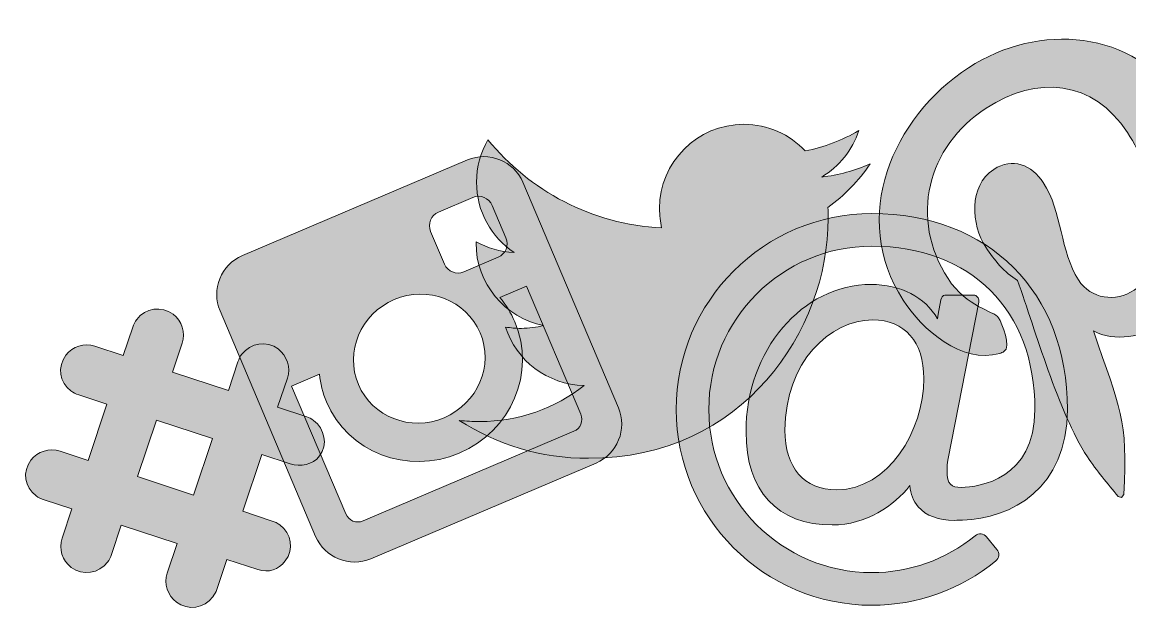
# Model space of a CAD drawing. Header units: inches. Extents: x 42 to 596, y -579 to -240.
# Drawn here: x 82.4 to 179.6, y -576.5 to -524.9 of the extents above; entities that cross this region are included whole.
import ezdxf

# ---------------------------------------------------------------- set-up
doc = ezdxf.new("R2010")
doc.units = ezdxf.units.IN
doc.header["$MEASUREMENT"] = 0
doc.layers.add('Layer 1', color=7, linetype='Continuous')

# ---------------------------------------------------------------- blocks, each defined once
blk = doc.blocks.new('block 32')
at = {"layer": 'Layer 1', "true_color": 0x49c1c4}
h = blk.add_hatch(color=133, dxfattribs=at)
h.dxf.hatch_style = 2
edge = h.paths.add_edge_path()
edge.add_spline(control_points=[(165.423, -528.895), (171.575, -524.9), (179.926, -525.493), (184.138, -531.978), (188.095, -538.071), (189.37, -546.854), (182.434, -551.357), (180.788, -552.426), (178.176, -552.953), (176.381, -551.946), (178.722, -558.811), (179.412, -559.615), (179.046, -566.26), (179.046, -566.26), (178.836, -566.535), (178.836, -566.535), (178.836, -566.535), (178.533, -566.454), (178.533, -566.454), (177.614, -565.297), (176.648, -564.196), (175.847, -562.962), (173.251, -558.965), (171.339, -551.988), (169.721, -547.524), (168.583, -546.843), (167.657, -545.718), (166.944, -544.621), (165.659, -542.642), (165.402, -539.243), (167.635, -537.792), (169.281, -536.724), (170.977, -537.405), (171.982, -538.954), (173.636, -541.501), (173.464, -545.01), (175.067, -547.479), (176.162, -549.164), (178.316, -549.436), (179.943, -548.38), (184.449, -545.453), (181.616, -538.046), (179.364, -534.578), (176.348, -529.934), (171.415, -529.544), (166.968, -532.432), (161.795, -535.791), (160.216, -542.109), (163.625, -547.36), (165.267, -549.888), (167.654, -550.176), (168.049, -550.783), (168.38, -551.293), (169.178, -553.337), (168.532, -553.757), (168.434, -553.82), (168.271, -553.87), (168.16, -553.915), (164.811, -554.892), (161.363, -551.811), (159.696, -549.243), (155.001, -542.014), (158.722, -533.246), (165.423, -528.895)], knot_values=[0, 0, 0, 0, 1, 1, 1, 2, 2, 2, 3, 3, 3, 4, 4, 4, 5, 5, 5, 6, 6, 6, 7, 7, 7, 8, 8, 8, 9, 9, 9, 10, 10, 10, 11, 11, 11, 12, 12, 12, 13, 13, 13, 14, 14, 14, 15, 15, 15, 16, 16, 16, 17, 17, 17, 18, 18, 18, 19, 19, 19, 20, 20, 20, 21, 21, 21, 21], degree=3, periodic=1)
at = {"layer": 'Layer 1', "lineweight": 0}
blk.add_open_spline([(165.423, -528.895), (171.575, -524.9), (179.926, -525.493), (184.138, -531.978), (188.095, -538.071), (189.37, -546.854), (182.434, -551.357), (180.788, -552.426), (178.176, -552.953), (176.381, -551.946), (178.722, -558.811), (179.412, -559.615), (179.046, -566.26), (179.046, -566.26), (178.836, -566.535), (178.836, -566.535), (178.836, -566.535), (178.533, -566.454), (178.533, -566.454), (177.614, -565.297), (176.648, -564.196), (175.847, -562.962), (173.251, -558.965), (171.339, -551.988), (169.721, -547.524), (168.583, -546.843), (167.657, -545.718), (166.944, -544.621), (165.659, -542.642), (165.402, -539.243), (167.635, -537.792), (169.281, -536.724), (170.977, -537.405), (171.982, -538.954), (173.636, -541.501), (173.464, -545.01), (175.067, -547.479), (176.162, -549.164), (178.316, -549.436), (179.943, -548.38), (184.449, -545.453), (181.616, -538.046), (179.364, -534.578), (176.348, -529.934), (171.415, -529.544), (166.968, -532.432), (161.795, -535.791), (160.216, -542.109), (163.625, -547.36), (165.267, -549.888), (167.654, -550.176), (168.049, -550.783), (168.38, -551.293), (169.178, -553.337), (168.532, -553.757), (168.434, -553.82), (168.271, -553.87), (168.16, -553.915), (164.811, -554.892), (161.363, -551.811), (159.696, -549.243), (155.001, -542.014), (158.722, -533.246), (165.423, -528.895)], degree=3, knots=[0, 0, 0, 0, 1, 1, 1, 2, 2, 2, 3, 3, 3, 4, 4, 4, 5, 5, 5, 6, 6, 6, 7, 7, 7, 8, 8, 8, 9, 9, 9, 10, 10, 10, 11, 11, 11, 12, 12, 12, 13, 13, 13, 14, 14, 14, 15, 15, 15, 16, 16, 16, 17, 17, 17, 18, 18, 18, 19, 19, 19, 20, 20, 20, 21, 21, 21, 21], dxfattribs=at)
blk = doc.blocks.new('block 31')
at = {"layer": 'Layer 1'}
blk.add_blockref('block 32', (0, 0), dxfattribs=at)
blk = doc.blocks.new('block 33')
at = {"layer": 'Layer 1', "true_color": 0x5d5d5d}
h = blk.add_hatch(color=251, dxfattribs=at)
h.dxf.hatch_style = 2
edge = h.paths.add_edge_path()
edge.add_spline(control_points=[(164.899, -568.513), (164.609, -568.513), (164.498, -568.535), (164.185, -568.535), (162.799, -568.535), (161.705, -568.133), (161.012, -567.351), (160.588, -566.859), (160.342, -566.234), (160.275, -565.497), (158.89, -567.239), (156.478, -568.937), (153.462, -568.937), (148.659, -568.937), (145.912, -565.966), (145.912, -560.783), (145.912, -553.657), (150.848, -547.871), (156.88, -547.871), (159.494, -547.871), (161.593, -548.988), (162.71, -550.887), (162.71, -550.887), (162.755, -550.463), (162.755, -550.463), (162.755, -550.463), (163, -549.212), (163, -549.212), (163.023, -549.033), (163.179, -548.81), (163.335, -548.81), (163.335, -548.81), (165.972, -548.81), (165.972, -548.81), (166.083, -548.81), (166.195, -548.966), (166.262, -549.056), (166.329, -549.122), (166.352, -549.301), (166.329, -549.413), (166.329, -549.413), (163.648, -563.129), (163.648, -563.129), (163.559, -563.553), (163.537, -563.889), (163.537, -564.201), (163.537, -565.407), (163.894, -565.653), (164.81, -565.653), (166.329, -565.608), (171.244, -564.982), (171.244, -558.817), (171.244, -550.128), (165.637, -544.521), (156.947, -544.521), (149.061, -544.521), (142.65, -550.932), (142.65, -558.817), (142.65, -566.703), (149.061, -573.114), (156.947, -573.114), (160.23, -573.114), (163.447, -571.975), (165.994, -569.897), (166.307, -569.629), (166.753, -569.674), (167, -569.986), (167, -569.986), (167.915, -571.081), (167.915, -571.081), (168.027, -571.238), (168.094, -571.416), (168.072, -571.617), (168.049, -571.796), (167.96, -571.975), (167.803, -572.109), (164.765, -574.589), (160.901, -575.974), (156.947, -575.974), (147.498, -575.974), (139.791, -568.267), (139.791, -558.817), (139.791, -549.368), (147.498, -541.661), (156.947, -541.661), (167.2, -541.661), (174.103, -548.563), (174.103, -558.817), (174.103, -565.765), (169.144, -568.379), (164.899, -568.513)], knot_values=[0, 0, 0, 0, 1, 1, 1, 2, 2, 2, 3, 3, 3, 4, 4, 4, 5, 5, 5, 6, 6, 6, 7, 7, 7, 8, 8, 8, 9, 9, 9, 10, 10, 10, 11, 11, 11, 12, 12, 12, 13, 13, 13, 14, 14, 14, 15, 15, 15, 16, 16, 16, 17, 17, 17, 18, 18, 18, 19, 19, 19, 20, 20, 20, 21, 21, 21, 22, 22, 22, 23, 23, 23, 24, 24, 24, 25, 25, 25, 26, 26, 26, 27, 27, 27, 28, 28, 28, 29, 29, 29, 30, 30, 30, 30], degree=3, periodic=1)
edge = h.paths.add_edge_path()
edge.add_spline(control_points=[(157.014, -550.977), (153.306, -550.977), (149.329, -554.662), (149.329, -560.627), (149.329, -563.955), (150.982, -565.854), (153.886, -565.854), (158.376, -565.854), (161.504, -560.716), (161.504, -556.114), (161.504, -552.897), (159.829, -550.977), (157.014, -550.977)], knot_values=[0, 0, 0, 0, 1, 1, 1, 2, 2, 2, 3, 3, 3, 4, 4, 4, 4], degree=3, periodic=1)
at = {"layer": 'Layer 1', "lineweight": 0}
for points, knots in [([(164.899, -568.513), (164.609, -568.513), (164.498, -568.535), (164.185, -568.535), (162.799, -568.535), (161.705, -568.133), (161.012, -567.351), (160.588, -566.859), (160.342, -566.234), (160.275, -565.497), (158.89, -567.239), (156.478, -568.937), (153.462, -568.937), (148.659, -568.937), (145.912, -565.966), (145.912, -560.783), (145.912, -553.657), (150.848, -547.871), (156.88, -547.871), (159.494, -547.871), (161.593, -548.988), (162.71, -550.887), (162.71, -550.887), (162.755, -550.463), (162.755, -550.463), (162.755, -550.463), (163, -549.212), (163, -549.212), (163.023, -549.033), (163.179, -548.81), (163.335, -548.81), (163.335, -548.81), (165.972, -548.81), (165.972, -548.81), (166.083, -548.81), (166.195, -548.966), (166.262, -549.056), (166.329, -549.122), (166.352, -549.301), (166.329, -549.413), (166.329, -549.413), (163.648, -563.129), (163.648, -563.129), (163.559, -563.553), (163.537, -563.889), (163.537, -564.201), (163.537, -565.407), (163.894, -565.653), (164.81, -565.653), (166.329, -565.608), (171.244, -564.982), (171.244, -558.817), (171.244, -550.128), (165.637, -544.521), (156.947, -544.521), (149.061, -544.521), (142.65, -550.932), (142.65, -558.817), (142.65, -566.703), (149.061, -573.114), (156.947, -573.114), (160.23, -573.114), (163.447, -571.975), (165.994, -569.897), (166.307, -569.629), (166.753, -569.674), (167, -569.986), (167, -569.986), (167.915, -571.081), (167.915, -571.081), (168.027, -571.238), (168.094, -571.416), (168.072, -571.617), (168.049, -571.796), (167.96, -571.975), (167.803, -572.109), (164.765, -574.589), (160.901, -575.974), (156.947, -575.974), (147.498, -575.974), (139.791, -568.267), (139.791, -558.817), (139.791, -549.368), (147.498, -541.661), (156.947, -541.661), (167.2, -541.661), (174.103, -548.563), (174.103, -558.817), (174.103, -565.765), (169.144, -568.379), (164.899, -568.513)], [0, 0, 0, 0, 1, 1, 1, 2, 2, 2, 3, 3, 3, 4, 4, 4, 5, 5, 5, 6, 6, 6, 7, 7, 7, 8, 8, 8, 9, 9, 9, 10, 10, 10, 11, 11, 11, 12, 12, 12, 13, 13, 13, 14, 14, 14, 15, 15, 15, 16, 16, 16, 17, 17, 17, 18, 18, 18, 19, 19, 19, 20, 20, 20, 21, 21, 21, 22, 22, 22, 23, 23, 23, 24, 24, 24, 25, 25, 25, 26, 26, 26, 27, 27, 27, 28, 28, 28, 29, 29, 29, 30, 30, 30, 30]), ([(157.014, -550.977), (153.306, -550.977), (149.329, -554.662), (149.329, -560.627), (149.329, -563.955), (150.982, -565.854), (153.886, -565.854), (158.376, -565.854), (161.504, -560.716), (161.504, -556.114), (161.504, -552.897), (159.829, -550.977), (157.014, -550.977)], [0, 0, 0, 0, 1, 1, 1, 2, 2, 2, 3, 3, 3, 4, 4, 4, 4])]:
    blk.add_open_spline(points, degree=3, knots=knots, dxfattribs=at)
blk = doc.blocks.new('block 35')
at = {"layer": 'Layer 1', "true_color": 0xe27d35}
h = blk.add_hatch(color=23, dxfattribs=at)
h.dxf.hatch_style = 2
edge = h.paths.add_edge_path()
edge.add_spline(control_points=[(153.096, -541.137), (153.118, -541.456), (153.118, -541.776), (153.118, -542.097), (153.118, -551.856), (145.689, -563.103), (132.112, -563.103), (127.929, -563.103), (124.043, -561.891), (120.775, -559.788), (121.369, -559.856), (121.94, -559.88), (122.558, -559.88), (126.009, -559.88), (129.187, -558.714), (131.724, -556.726), (128.478, -556.656), (125.758, -554.531), (124.821, -551.605), (125.278, -551.674), (125.735, -551.72), (126.215, -551.72), (126.878, -551.72), (127.541, -551.628), (128.158, -551.468), (124.775, -550.782), (122.238, -547.811), (122.238, -544.222), (122.238, -544.199), (122.238, -544.153), (122.238, -544.131), (123.221, -544.68), (124.363, -545.022), (125.575, -545.067), (123.586, -543.742), (122.283, -541.479), (122.283, -538.919), (122.283, -537.548), (122.649, -536.29), (123.289, -535.193), (126.923, -539.674), (132.386, -542.6), (138.512, -542.919), (138.398, -542.371), (138.33, -541.799), (138.33, -541.228), (138.33, -537.159), (141.621, -533.845), (145.712, -533.845), (147.838, -533.845), (149.758, -534.736), (151.107, -536.176), (152.775, -535.856), (154.375, -535.239), (155.792, -534.394), (155.244, -536.107), (154.079, -537.548), (152.547, -538.462), (154.033, -538.302), (155.473, -537.891), (156.798, -537.319), (155.792, -538.782), (154.536, -540.085), (153.096, -541.137)], knot_values=[0, 0, 0, 0, 1, 1, 1, 2, 2, 2, 3, 3, 3, 4, 4, 4, 5, 5, 5, 6, 6, 6, 7, 7, 7, 8, 8, 8, 9, 9, 9, 10, 10, 10, 11, 11, 11, 12, 12, 12, 13, 13, 13, 14, 14, 14, 15, 15, 15, 16, 16, 16, 17, 17, 17, 18, 18, 18, 19, 19, 19, 20, 20, 20, 21, 21, 21, 21], degree=3, periodic=1)
at = {"layer": 'Layer 1', "lineweight": 0}
blk.add_open_spline([(153.096, -541.137), (153.118, -541.456), (153.118, -541.776), (153.118, -542.097), (153.118, -551.856), (145.689, -563.103), (132.112, -563.103), (127.929, -563.103), (124.043, -561.891), (120.775, -559.788), (121.369, -559.856), (121.94, -559.88), (122.558, -559.88), (126.009, -559.88), (129.187, -558.714), (131.724, -556.726), (128.478, -556.656), (125.758, -554.531), (124.821, -551.605), (125.278, -551.674), (125.735, -551.72), (126.215, -551.72), (126.878, -551.72), (127.541, -551.628), (128.158, -551.468), (124.775, -550.782), (122.238, -547.811), (122.238, -544.222), (122.238, -544.199), (122.238, -544.153), (122.238, -544.131), (123.221, -544.68), (124.363, -545.022), (125.575, -545.067), (123.586, -543.742), (122.283, -541.479), (122.283, -538.919), (122.283, -537.548), (122.649, -536.29), (123.289, -535.193), (126.923, -539.674), (132.386, -542.6), (138.512, -542.919), (138.398, -542.371), (138.33, -541.799), (138.33, -541.228), (138.33, -537.159), (141.621, -533.845), (145.712, -533.845), (147.838, -533.845), (149.758, -534.736), (151.107, -536.176), (152.775, -535.856), (154.375, -535.239), (155.792, -534.394), (155.244, -536.107), (154.079, -537.548), (152.547, -538.462), (154.033, -538.302), (155.473, -537.891), (156.798, -537.319), (155.792, -538.782), (154.536, -540.085), (153.096, -541.137)], degree=3, knots=[0, 0, 0, 0, 1, 1, 1, 2, 2, 2, 3, 3, 3, 4, 4, 4, 5, 5, 5, 6, 6, 6, 7, 7, 7, 8, 8, 8, 9, 9, 9, 10, 10, 10, 11, 11, 11, 12, 12, 12, 13, 13, 13, 14, 14, 14, 15, 15, 15, 16, 16, 16, 17, 17, 17, 18, 18, 18, 19, 19, 19, 20, 20, 20, 21, 21, 21, 21], dxfattribs=at)
blk = doc.blocks.new('block 34')
at = {"layer": 'Layer 1'}
blk.add_blockref('block 35', (0, 0), dxfattribs=at)
blk = doc.blocks.new('block 36')
at = {"layer": 'Layer 1', "true_color": 0x49c1c4}
h = blk.add_hatch(color=133, dxfattribs=at)
h.dxf.hatch_style = 2
edge = h.paths.add_edge_path()
edge.add_spline(control_points=[(134.729, -558.669), (135.522, -560.536), (134.636, -562.729), (132.77, -563.521), (132.77, -563.521), (113.023, -571.902), (113.023, -571.902), (111.156, -572.695), (108.964, -571.81), (108.172, -569.942), (108.172, -569.942), (99.79, -550.196), (99.79, -550.196), (98.997, -548.329), (99.883, -546.138), (101.75, -545.345), (101.75, -545.345), (121.496, -536.964), (121.496, -536.964), (123.363, -536.171), (125.555, -537.056), (126.348, -538.923), (126.348, -538.923), (134.729, -558.669), (134.729, -558.669)], knot_values=[0, 0, 0, 0, 1, 1, 1, 2, 2, 2, 3, 3, 3, 4, 4, 4, 5, 5, 5, 6, 6, 6, 7, 7, 7, 8, 8, 8, 8], degree=3, periodic=1)
edge = h.paths.add_edge_path()
edge.add_spline(control_points=[(126.664, -548.033), (126.664, -548.033), (124.33, -549.023), (124.33, -549.023), (124.855, -549.638), (125.307, -550.363), (125.637, -551.142), (127.516, -555.568), (125.335, -560.718), (120.771, -562.656), (116.223, -564.586), (111.004, -562.577), (109.125, -558.15), (108.795, -557.372), (108.585, -556.544), (108.509, -555.739), (108.509, -555.739), (106.071, -556.774), (106.071, -556.774), (106.071, -556.774), (110.827, -567.979), (110.827, -567.979), (111.076, -568.566), (111.742, -568.835), (112.33, -568.585), (112.33, -568.585), (130.813, -560.739), (130.813, -560.739), (131.401, -560.49), (131.669, -559.825), (131.419, -559.237), (131.419, -559.237), (126.664, -548.033), (126.664, -548.033)], knot_values=[0, 0, 0, 0, 1, 1, 1, 2, 2, 2, 3, 3, 3, 4, 4, 4, 5, 5, 5, 6, 6, 6, 7, 7, 7, 8, 8, 8, 9, 9, 9, 10, 10, 10, 11, 11, 11, 11], degree=3, periodic=1)
edge = h.paths.add_edge_path()
edge.add_spline(control_points=[(115.06, -549.203), (112.121, -550.451), (110.719, -553.781), (111.93, -556.634), (113.141, -559.486), (116.51, -560.791), (119.449, -559.543), (122.406, -558.288), (123.809, -554.958), (122.598, -552.105), (121.387, -549.253), (118.017, -547.948), (115.06, -549.203)], knot_values=[0, 0, 0, 0, 1, 1, 1, 2, 2, 2, 3, 3, 3, 4, 4, 4, 4], degree=3, periodic=1)
edge = h.paths.add_edge_path()
edge.add_spline(control_points=[(123.654, -540.944), (123.375, -540.287), (122.612, -539.979), (121.955, -540.257), (121.955, -540.257), (118.947, -541.534), (118.947, -541.534), (118.29, -541.813), (117.981, -542.577), (118.26, -543.234), (118.26, -543.234), (119.472, -546.087), (119.472, -546.087), (119.75, -546.744), (120.514, -547.053), (121.171, -546.773), (121.171, -546.773), (124.179, -545.496), (124.179, -545.496), (124.836, -545.218), (125.145, -544.454), (124.866, -543.797), (124.866, -543.797), (123.654, -540.944), (123.654, -540.944)], knot_values=[0, 0, 0, 0, 1, 1, 1, 2, 2, 2, 3, 3, 3, 4, 4, 4, 5, 5, 5, 6, 6, 6, 7, 7, 7, 8, 8, 8, 8], degree=3, periodic=1)
at = {"layer": 'Layer 1', "lineweight": 0}
for points, knots in [([(134.729, -558.669), (135.522, -560.536), (134.636, -562.729), (132.77, -563.521), (132.77, -563.521), (113.023, -571.902), (113.023, -571.902), (111.156, -572.695), (108.964, -571.81), (108.172, -569.942), (108.172, -569.942), (99.79, -550.196), (99.79, -550.196), (98.997, -548.329), (99.883, -546.138), (101.75, -545.345), (101.75, -545.345), (121.496, -536.964), (121.496, -536.964), (123.363, -536.171), (125.555, -537.056), (126.348, -538.923), (126.348, -538.923), (134.729, -558.669), (134.729, -558.669)], [0, 0, 0, 0, 1, 1, 1, 2, 2, 2, 3, 3, 3, 4, 4, 4, 5, 5, 5, 6, 6, 6, 7, 7, 7, 8, 8, 8, 8]), ([(123.654, -540.944), (123.375, -540.287), (122.612, -539.979), (121.955, -540.257), (121.955, -540.257), (118.947, -541.534), (118.947, -541.534), (118.29, -541.813), (117.981, -542.577), (118.26, -543.234), (118.26, -543.234), (119.472, -546.087), (119.472, -546.087), (119.75, -546.744), (120.514, -547.053), (121.171, -546.773), (121.171, -546.773), (124.179, -545.496), (124.179, -545.496), (124.836, -545.218), (125.145, -544.454), (124.866, -543.797), (124.866, -543.797), (123.654, -540.944), (123.654, -540.944)], [0, 0, 0, 0, 1, 1, 1, 2, 2, 2, 3, 3, 3, 4, 4, 4, 5, 5, 5, 6, 6, 6, 7, 7, 7, 8, 8, 8, 8]), ([(126.664, -548.033), (126.664, -548.033), (124.33, -549.023), (124.33, -549.023), (124.855, -549.638), (125.307, -550.363), (125.637, -551.142), (127.516, -555.568), (125.335, -560.718), (120.771, -562.656), (116.223, -564.586), (111.004, -562.577), (109.125, -558.15), (108.795, -557.372), (108.585, -556.544), (108.509, -555.739), (108.509, -555.739), (106.071, -556.774), (106.071, -556.774), (106.071, -556.774), (110.827, -567.979), (110.827, -567.979), (111.076, -568.566), (111.742, -568.835), (112.33, -568.585), (112.33, -568.585), (130.813, -560.739), (130.813, -560.739), (131.401, -560.49), (131.669, -559.825), (131.419, -559.237), (131.419, -559.237), (126.664, -548.033), (126.664, -548.033)], [0, 0, 0, 0, 1, 1, 1, 2, 2, 2, 3, 3, 3, 4, 4, 4, 5, 5, 5, 6, 6, 6, 7, 7, 7, 8, 8, 8, 9, 9, 9, 10, 10, 10, 11, 11, 11, 11]), ([(115.06, -549.203), (112.121, -550.451), (110.719, -553.781), (111.93, -556.634), (113.141, -559.486), (116.51, -560.791), (119.449, -559.543), (122.406, -558.288), (123.809, -554.958), (122.598, -552.105), (121.387, -549.253), (118.017, -547.948), (115.06, -549.203)], [0, 0, 0, 0, 1, 1, 1, 2, 2, 2, 3, 3, 3, 4, 4, 4, 4])]:
    blk.add_open_spline(points, degree=3, knots=knots, dxfattribs=at)
blk = doc.blocks.new('block 37')
at = {"layer": 'Layer 1', "true_color": 0x5d5d5d}
h = blk.add_hatch(color=251, dxfattribs=at)
h.dxf.hatch_style = 2
edge = h.paths.add_edge_path()
edge.add_spline(control_points=[(105.51, -572.091), (104.903, -572.896), (104.062, -573.148), (103.108, -572.844), (103.108, -572.844), (100.387, -571.956), (100.387, -571.956), (100.387, -571.956), (99.508, -574.587), (99.508, -574.587), (99.428, -574.822), (99.302, -575.043), (99.151, -575.244), (98.402, -576.238), (96.972, -576.461), (95.978, -575.713), (95.186, -575.115), (94.851, -574.094), (95.169, -573.15), (95.169, -573.15), (96.04, -570.554), (96.04, -570.554), (96.04, -570.554), (91.137, -568.949), (91.137, -568.949), (91.137, -568.949), (90.274, -571.533), (90.274, -571.533), (90.195, -571.769), (90.081, -571.999), (89.929, -572.2), (89.19, -573.181), (87.75, -573.417), (86.745, -572.658), (85.952, -572.062), (85.63, -571.05), (85.947, -570.105), (85.947, -570.105), (86.801, -567.535), (86.801, -567.535), (86.801, -567.535), (84.374, -566.751), (84.374, -566.751), (84.125, -566.662), (83.874, -566.551), (83.66, -566.391), (82.641, -565.623), (82.442, -564.29), (83.21, -563.271), (83.797, -562.491), (84.832, -562.167), (85.763, -562.475), (85.763, -562.475), (88.227, -563.286), (88.227, -563.286), (88.227, -563.286), (89.873, -558.354), (89.873, -558.354), (89.873, -558.354), (87.399, -557.556), (87.399, -557.556), (87.151, -557.467), (86.921, -557.354), (86.72, -557.201), (85.714, -556.443), (85.512, -555.088), (86.27, -554.082), (86.857, -553.303), (87.891, -552.978), (88.823, -553.285), (88.823, -553.285), (91.3, -554.106), (91.3, -554.106), (91.3, -554.106), (92.14, -551.604), (92.14, -551.604), (92.219, -551.368), (92.333, -551.139), (92.484, -550.938), (93.233, -549.943), (94.664, -549.721), (95.67, -550.479), (96.462, -551.076), (96.784, -552.087), (96.467, -553.031), (96.467, -553.031), (95.629, -555.555), (95.629, -555.555), (95.629, -555.555), (100.524, -557.173), (100.524, -557.173), (100.524, -557.173), (101.361, -554.648), (101.361, -554.648), (101.44, -554.413), (101.554, -554.184), (101.706, -553.982), (102.455, -552.988), (103.898, -552.774), (104.89, -553.523), (105.683, -554.12), (106.008, -555.153), (105.701, -556.086), (105.701, -556.086), (104.841, -558.612), (104.841, -558.612), (104.841, -558.612), (107.401, -559.456), (107.401, -559.456), (107.613, -559.538), (107.809, -559.646), (107.998, -559.788), (108.979, -560.527), (109.271, -561.892), (108.513, -562.897), (107.925, -563.678), (106.829, -563.877), (105.945, -563.585), (105.945, -563.585), (103.458, -562.775), (103.458, -562.775), (103.458, -562.775), (101.785, -567.745), (101.785, -567.745), (101.785, -567.745), (104.377, -568.595), (104.377, -568.595), (104.614, -568.674), (104.844, -568.788), (105.032, -568.931), (106.063, -569.707), (106.287, -571.06), (105.51, -572.091)], knot_values=[0, 0, 0, 0, 1, 1, 1, 2, 2, 2, 3, 3, 3, 4, 4, 4, 5, 5, 5, 6, 6, 6, 7, 7, 7, 8, 8, 8, 9, 9, 9, 10, 10, 10, 11, 11, 11, 12, 12, 12, 13, 13, 13, 14, 14, 14, 15, 15, 15, 16, 16, 16, 17, 17, 17, 18, 18, 18, 19, 19, 19, 20, 20, 20, 21, 21, 21, 22, 22, 22, 23, 23, 23, 24, 24, 24, 25, 25, 25, 26, 26, 26, 27, 27, 27, 28, 28, 28, 29, 29, 29, 30, 30, 30, 31, 31, 31, 32, 32, 32, 33, 33, 33, 34, 34, 34, 35, 35, 35, 36, 36, 36, 37, 37, 37, 38, 38, 38, 39, 39, 39, 40, 40, 40, 41, 41, 41, 42, 42, 42, 43, 43, 43, 44, 44, 44, 44], degree=3, periodic=1)
h.paths.add_polyline_path([(97.458, -566.317), (99.123, -561.361), (94.21, -559.77), (92.564, -564.7)])
at = {"layer": 'Layer 1', "lineweight": 0}
blk.add_lwpolyline([(97.458, -566.317), (99.123, -561.361), (94.21, -559.77), (92.564, -564.7), (97.458, -566.317)], dxfattribs=at)
blk.add_open_spline([(105.51, -572.091), (104.903, -572.896), (104.062, -573.148), (103.108, -572.844), (103.108, -572.844), (100.387, -571.956), (100.387, -571.956), (100.387, -571.956), (99.508, -574.587), (99.508, -574.587), (99.428, -574.822), (99.302, -575.043), (99.151, -575.244), (98.402, -576.238), (96.972, -576.461), (95.978, -575.713), (95.186, -575.115), (94.851, -574.094), (95.169, -573.15), (95.169, -573.15), (96.04, -570.554), (96.04, -570.554), (96.04, -570.554), (91.137, -568.949), (91.137, -568.949), (91.137, -568.949), (90.274, -571.533), (90.274, -571.533), (90.195, -571.769), (90.081, -571.999), (89.929, -572.2), (89.19, -573.181), (87.75, -573.417), (86.745, -572.658), (85.952, -572.062), (85.63, -571.05), (85.947, -570.105), (85.947, -570.105), (86.801, -567.535), (86.801, -567.535), (86.801, -567.535), (84.374, -566.751), (84.374, -566.751), (84.125, -566.662), (83.874, -566.551), (83.66, -566.391), (82.641, -565.623), (82.442, -564.29), (83.21, -563.271), (83.797, -562.491), (84.832, -562.167), (85.763, -562.475), (85.763, -562.475), (88.227, -563.286), (88.227, -563.286), (88.227, -563.286), (89.873, -558.354), (89.873, -558.354), (89.873, -558.354), (87.399, -557.556), (87.399, -557.556), (87.151, -557.467), (86.921, -557.354), (86.72, -557.201), (85.714, -556.443), (85.512, -555.088), (86.27, -554.082), (86.857, -553.303), (87.891, -552.978), (88.823, -553.285), (88.823, -553.285), (91.3, -554.106), (91.3, -554.106), (91.3, -554.106), (92.14, -551.604), (92.14, -551.604), (92.219, -551.368), (92.333, -551.139), (92.484, -550.938), (93.233, -549.943), (94.664, -549.721), (95.67, -550.479), (96.462, -551.076), (96.784, -552.087), (96.467, -553.031), (96.467, -553.031), (95.629, -555.555), (95.629, -555.555), (95.629, -555.555), (100.524, -557.173), (100.524, -557.173), (100.524, -557.173), (101.361, -554.648), (101.361, -554.648), (101.44, -554.413), (101.554, -554.184), (101.706, -553.982), (102.455, -552.988), (103.898, -552.774), (104.89, -553.523), (105.683, -554.12), (106.008, -555.153), (105.701, -556.086), (105.701, -556.086), (104.841, -558.612), (104.841, -558.612), (104.841, -558.612), (107.401, -559.456), (107.401, -559.456), (107.613, -559.538), (107.809, -559.646), (107.998, -559.788), (108.979, -560.527), (109.271, -561.892), (108.513, -562.897), (107.925, -563.678), (106.829, -563.877), (105.945, -563.585), (105.945, -563.585), (103.458, -562.775), (103.458, -562.775), (103.458, -562.775), (101.785, -567.745), (101.785, -567.745), (101.785, -567.745), (104.377, -568.595), (104.377, -568.595), (104.614, -568.674), (104.844, -568.788), (105.032, -568.931), (106.063, -569.707), (106.287, -571.06), (105.51, -572.091)], degree=3, knots=[0, 0, 0, 0, 1, 1, 1, 2, 2, 2, 3, 3, 3, 4, 4, 4, 5, 5, 5, 6, 6, 6, 7, 7, 7, 8, 8, 8, 9, 9, 9, 10, 10, 10, 11, 11, 11, 12, 12, 12, 13, 13, 13, 14, 14, 14, 15, 15, 15, 16, 16, 16, 17, 17, 17, 18, 18, 18, 19, 19, 19, 20, 20, 20, 21, 21, 21, 22, 22, 22, 23, 23, 23, 24, 24, 24, 25, 25, 25, 26, 26, 26, 27, 27, 27, 28, 28, 28, 29, 29, 29, 30, 30, 30, 31, 31, 31, 32, 32, 32, 33, 33, 33, 34, 34, 34, 35, 35, 35, 36, 36, 36, 37, 37, 37, 38, 38, 38, 39, 39, 39, 40, 40, 40, 41, 41, 41, 42, 42, 42, 43, 43, 43, 44, 44, 44, 44], dxfattribs=at)

msp = doc.modelspace()

# ---------------------------------------------------------------- block references
at = {"layer": 'Layer 1'}
for name in ['block 31', 'block 34', 'block 36', 'block 33', 'block 37']:
    msp.add_blockref(name, (0, 0), dxfattribs=at)

doc.saveas('drawing.dxf')
